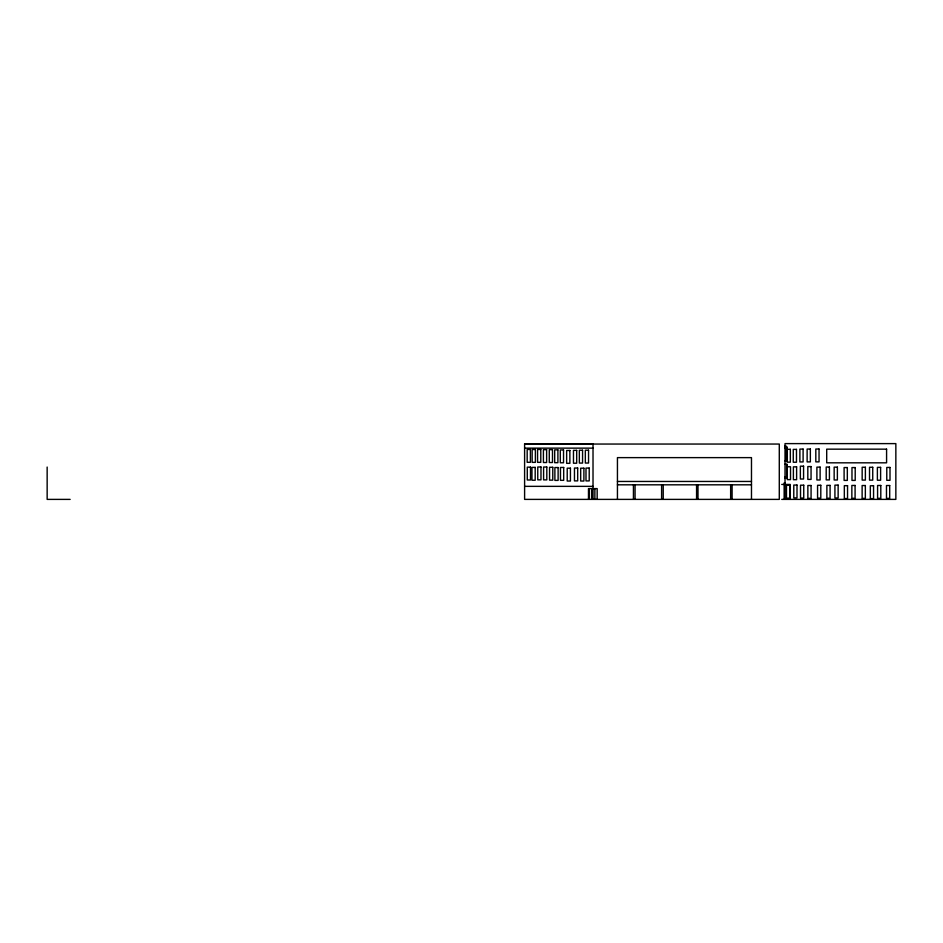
<?xml version="1.0" encoding="UTF-8"?>
<svg xmlns="http://www.w3.org/2000/svg" width="943" height="943" viewBox="0 0 943 943"><rect width="100%" height="100%" fill="white"/><g stroke="black" fill="none" stroke-linecap="round" stroke-linejoin="round"><path stroke-width="1.41" d="M524.603 444.047L779.283 444.047L779.283 499.389L524.603 499.389L524.603 443.788L593.017 443.788L593.017 499.389M785.024 446.063L786.097 446.063M785.024 446.393L785.979 446.393M785.024 446.817L785.778 446.817M785.024 446.923L787.146 446.982L787.146 460.549M785.024 447.088L786.097 447.088M785.024 447.76L786.78 447.748L786.78 460.597L785.024 460.597M785.024 447.925L786.438 447.925M524.603 448.137L593.017 448.137M785.024 460.773L786.438 460.773L786.415 447.63M785.024 464.133L786.933 464.133L786.933 476.981L785.024 476.981M787.287 466.761L790.517 466.761L790.517 479.61L787.287 479.61L787.205 464.675M785.024 477.335L786.615 477.335L786.615 464.486M787.205 477.523L785.024 477.641L786.686 477.7M785.024 477.901L786.78 477.971M617.441 481.46L751.477 481.46M785.024 482.946L784.152 482.946L784.152 499.389M781.735 484.431L790.199 484.431L790.199 499.389M617.441 484.82L751.477 484.82M524.603 486.352L593.017 486.352M70.147 499.389L47.15 499.389L47.15 467.056M781.735 499.389L895.85 499.389L895.85 443.611L785.024 443.611L785.024 499.389M786.568 447.76L786.662 460.608M751.477 499.389L751.477 457.626L617.441 457.626L617.441 499.389M732.098 484.82L732.098 499.389M730.648 484.82L730.648 499.389M697.997 484.82L697.997 499.389M696.571 484.82L696.571 499.389M663.224 484.82L663.224 499.389M661.609 484.82L661.609 499.389M635.063 484.82L635.063 499.389M633.437 484.82L633.437 499.389M597.167 499.342L597.167 488.604L588.479 488.604L588.479 499.389M594.868 488.604L594.868 499.389M591.603 488.604L591.603 499.389M589.163 488.604L589.163 499.389M803.106 449.092L799.888 449.092L799.888 461.94L803.106 461.94L803.106 449.092M810.355 449.045L807.125 449.045L807.125 461.893L810.355 461.893L810.355 449.045M819.043 449.021L815.813 449.021L815.813 461.87L819.043 461.87L819.043 449.021M886.585 449.163L826.705 449.163L826.705 462.824L886.585 462.824L886.585 449.163M790.34 449.316L787.122 449.316L787.122 462.164L790.34 462.164L790.34 449.316M530.39 449.457L527.172 449.457L527.172 462.306L530.39 462.306L530.39 449.457M535.376 449.505L532.158 449.505L532.158 462.353L535.376 462.353L535.376 449.505M540.787 449.481L537.569 449.481L537.569 462.329L540.787 462.329L540.787 449.481M796.481 449.387L793.263 449.387L793.263 462.235L796.481 462.235L796.481 449.387M546.634 449.67L543.416 449.67L543.416 462.518L546.634 462.518L546.634 449.67M552.492 449.646L549.274 449.646L549.274 462.506L552.492 462.506L552.492 449.646M557.902 449.846L554.684 449.846L554.684 462.695L557.902 462.695L557.902 449.846M563.537 449.929L560.307 449.929L560.307 462.777L563.537 462.777L563.537 449.929M582.562 450.224L579.344 450.224L579.344 463.072L582.562 463.072L582.562 450.224M588.55 450.188L585.332 450.188L585.332 463.037L588.55 463.037L588.55 450.188M569.867 450.483L566.649 450.483L566.649 463.331L569.867 463.331L569.867 450.483M576.692 450.353L573.474 450.353L573.474 463.213L576.692 463.213L576.692 450.353M803.577 466.172L800.359 466.172L800.359 479.02L803.577 479.02L803.577 466.172M811.051 466.561L807.821 466.561L807.821 479.409L811.051 479.409L811.051 466.561M796.611 466.844L793.393 466.844L793.393 479.692L796.611 479.692L796.611 466.844M540.976 466.997L537.758 466.997L537.758 479.846L540.976 479.846L540.976 466.997M546.81 467.033L543.592 467.033L543.592 479.881L546.81 479.881L546.81 467.033M829.416 467.044L826.198 467.044L826.198 479.893L829.416 479.893L829.416 467.044M530.496 467.15L527.278 467.15L527.278 479.999L530.496 479.999L530.496 467.15M820.115 467.127L816.897 467.127L816.897 479.987L820.115 479.987L820.115 467.127M837.372 467.15L834.154 467.15L834.154 479.999L837.372 479.999L837.372 467.15M865.379 467.245L862.161 467.245L862.161 480.093L865.379 480.093L865.379 467.245M535.188 467.398L531.958 467.398L531.958 480.246L535.188 480.246L535.188 467.398M552.775 467.292L549.557 467.292L549.557 480.14L552.775 480.14L552.775 467.292M872.735 467.28L869.517 467.28L869.517 480.128L872.735 480.128L872.735 467.28M880.609 467.374L877.379 467.374L877.379 480.223L880.609 480.223L880.609 467.374M890.003 467.445L886.774 467.445L886.774 480.293L890.003 480.293L890.003 467.445M558.115 467.539L554.885 467.539L554.885 480.4L558.115 480.4L558.115 467.539M563.69 467.469L560.472 467.469L560.472 480.317L563.69 480.317L563.69 467.469M847.321 467.551L844.103 467.551L844.103 480.4L847.321 480.4L847.321 467.551M855.207 467.563L851.977 467.563L851.977 480.411L855.207 480.411L855.207 467.563M577.682 468.034L574.464 468.034L574.464 480.883L577.682 480.883L577.682 468.034M570.432 468.188L567.214 468.188L567.214 481.036L570.432 481.036L570.432 468.188M583.894 468.188L580.676 468.188L580.676 481.036L583.894 481.036L583.894 468.188M589.21 468.07L585.992 468.07L585.992 480.918L589.21 480.918L589.21 468.07M797 485.044L793.782 485.044L793.782 497.892L797 497.892L797 485.044M838.138 485.115L834.92 485.115L834.92 497.963L838.138 497.963L838.138 485.115M789.692 485.303L786.474 485.303L786.474 498.152L789.692 498.152L789.692 485.303M803.742 485.197L800.513 485.197L800.513 498.057L803.742 498.057L803.742 485.197M820.799 485.28L817.569 485.28L817.569 498.128L820.799 498.128L820.799 485.28M811.074 485.492L807.856 485.492L807.856 498.34L811.074 498.34L811.074 485.492M830.088 485.386L826.87 485.386L826.87 498.234L830.088 498.234L830.088 485.386M855.089 485.445L851.859 485.445L851.859 498.293L855.089 498.293L855.089 485.445M880.797 485.468L877.579 485.468L877.579 498.317L880.797 498.317L880.797 485.468M847.545 485.68L844.327 485.68L844.327 498.529L847.545 498.529L847.545 485.68M865.344 485.527L862.126 485.527L862.126 498.375L865.344 498.375L865.344 485.527M889.697 485.527L886.479 485.527L886.479 498.375L889.697 498.375L889.697 485.527M873.56 485.763L870.33 485.763L870.33 498.611L873.56 498.611L873.56 485.763"/></g></svg>
